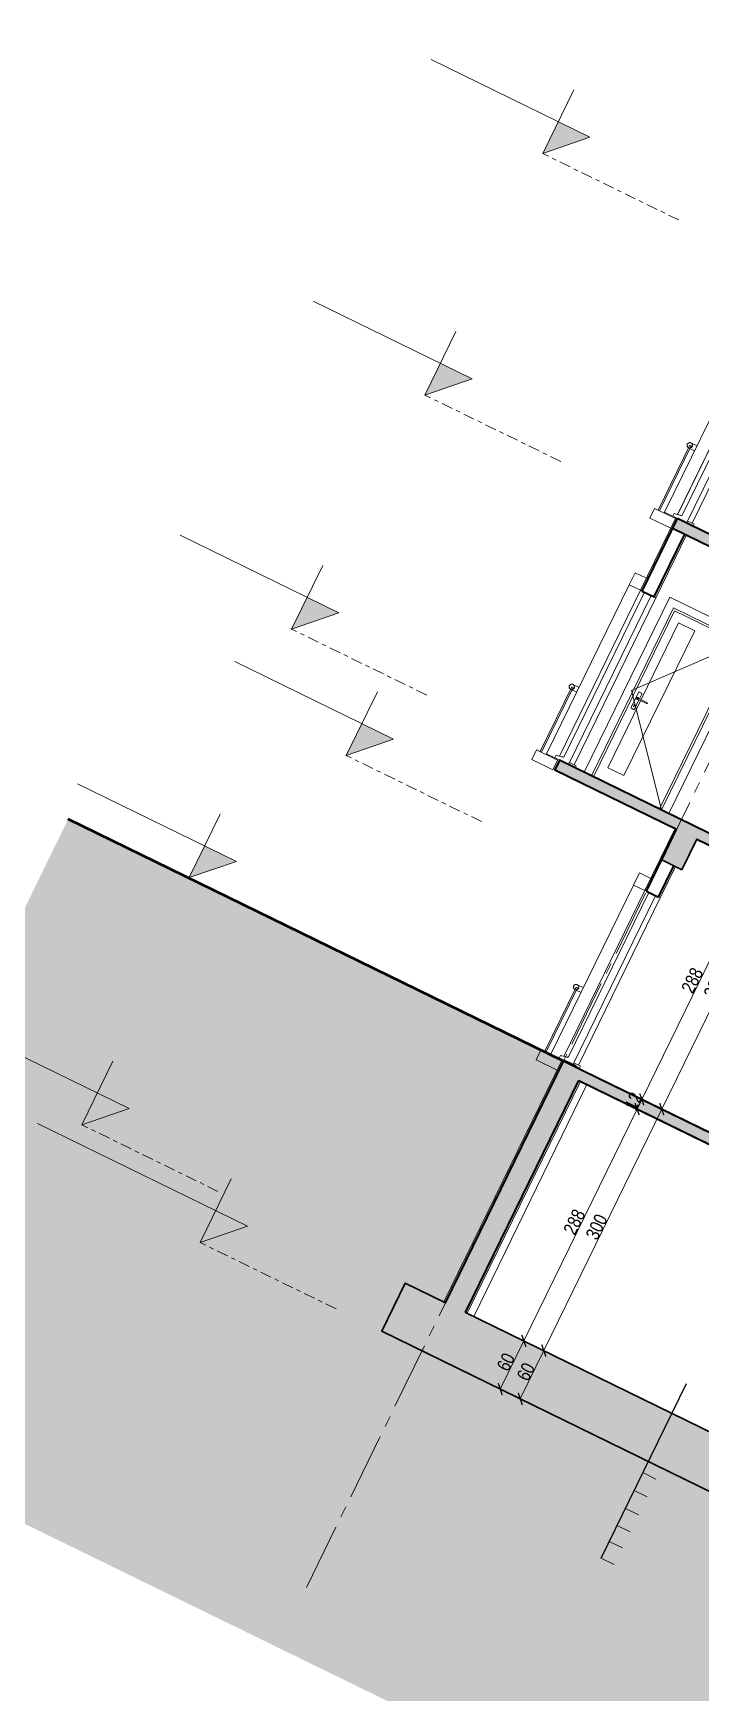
# Model space of a CAD drawing. Header units: millimetres. Extents: x 1373 to 40779, y 1939 to 6439.
# Drawn here: x 4164.3 to 4350.6, y 5705.4 to 6168.5 of the extents above; entities that cross this region are included whole.
import ezdxf

# ---------------------------------------------------------------- set-up
doc = ezdxf.new("R2010")
doc.units = ezdxf.units.MM
for name, pattern in [('Centre', [1.34939, 0.635, -0.23813, 0.23813, -0.23813]), ('DASHDOTX2', [50.8, 25.4, -12.7, 0, -12.7]), ('IMPORT-CENTER2', [112.5, 75, -12.5, 12.5, -12.5])]:
    doc.linetypes.add(name, pattern=pattern)
for name, color, linetype, lineweight in [('A-DETL', 6, 'Continuous', 30), ('A-DETL-GENF', 92, 'Continuous', 18), ('A-DOOR', 31, 'Continuous', 18), ('A-DOOR-FRAM', 31, 'Continuous', 18), ('A-FLOR-FNSH', 192, 'Continuous', 35), ('A-FLOR-LEVL', 51, 'Continuous', 18), ('A-GLAZ', 151, 'Continuous', 18), ('A-WALL', 20, 'Continuous', 9), ('A-WALL-FNSH', 113, 'Continuous', 18), ('Cizgi', 7, 'Continuous', 18), ('ESYA', 3, 'Continuous', 25), ('HESAPLAMALAR', 2, 'Continuous', 30), ('kest', 4, 'DASHDOTX2', 50), ('S-COLS', 52, 'Continuous', 9), ('S-GRID', 252, 'IMPORT-CENTER2', 5)]:
    doc.layers.add(name, color=color, linetype=linetype, lineweight=lineweight)
for name, color, linetype in [('duv', 50, 'Continuous'), ('MASSE', 7, 'Continuous'), ('Merdiven', 7, 'Continuous')]:
    doc.layers.add(name, color=color, linetype=linetype)
doc.styles.add('50', font='arial.ttf', dxfattribs={"width": 0.8})
doc.dimstyles.new('NERGİS', dxfattribs={"dimtxt": 15, "dimasz": 10, "dimexe": 20, "dimexo": 150, "dimgap": 0, "dimtad": 1, "dimdec": 0, "dimzin": 1, "dimtxsty": '50', "dimblk": 'ARCHTICK', "dimcen": 0, "dimse1": 1, "dimse2": 1, "dimclrd": 56, "dimclrt": 56, "dimazin": 3, "dimtfac": 1, "dimtdec": 0, "dimtix": 1, "dimtmove": 2, "dimatfit": 2, "dimldrblk": 'DOTSMALL', "dimlwd": 0, "dimlwe": -1, "dimarcsym": 0})
pattern_1 = [(45, (-21729.413, 4039.7565), (-4.490128, 4.490128), []), (45, (-21724.923, 4039.7565), (-4.490128, 4.490128), [3.175, -1.5875])]

# ---------------------------------------------------------------- blocks, each defined once
blk = doc.blocks.new('Tpl Variable Casement1 - _FRANSUZ-2080562-Schnitt 0')
at = {"layer": 'A-GLAZ'}
for p, q in [((-1248.7, 625), (-1248.7, 610)), ((-1234.7, 625), (-1248.7, 625)), ((-1234.7, 610), (-1234.7, 625)), ((-1248.7, 610), (-1234.7, 610)), ((-1248.7, 400), (-1248.7, 610)), ((-1234.7, 610), (-1234.7, 403.9)), ((-1221.4, 610), (-1229.7, 610)), ((-1229.7, 610), (-1229.7, 405.1)), ((-1221.4, 400), (-1221.4, 610)), ((-1248.7, 482.5), (-1256.3, 482.5)), ((-1254.7, 479.5), (-1256.3, 479.5)), ((-1256.3, 479.5), (-1256.3, 399)), ((-1254.7, 399), (-1254.7, 479.5)), ((-1254.7, 476.5), (-1248.7, 476.5)), ((-1234.7, 399), (-1260.7, 399)), ((-1260.7, 399), (-1260.7, 387)), ((-1256.3, 399), (-1254.7, 399)), ((-1248.7, 400), (-1238.5, 400)), ((-1248.7, 400), (-1248.7, 399)), ((-1231.2, 404.5), (-1238.5, 403.4)), ((-1238.5, 403.4), (-1238.5, 400)), ((-1238.5, 400), (-1221.4, 400)), ((-1234.7, 387), (-1234.7, 399)), ((-1229.7, 405.1), (-1231.2, 405)), ((-1231.2, 405), (-1231.2, 404.5)), ((-1213.2, 402.5), (-1221.4, 402.5)), ((-1221.4, 402.5), (-1221.4, 400)), ((-1221.4, 400), (-1213.2, 400)), ((-1213.2, 400), (-1213.2, 402.5)), ((-1260.7, 387), (-1234.7, 387))]:
    blk.add_line(p, q, dxfattribs=at)
for start, end in [(360, 180), (180, 360)]:
    blk.add_arc((-1256.3, 479.5), 3, start, end, dxfattribs=at)
for points, knots in [([(-1257.3, 482.4), (-1257.3, 482.3), (-1257.4, 482.3), (-1257.6, 482.2), (-1257.8, 482.1), (-1257.9, 482), (-1258.2, 481.9), (-1258.4, 481.7), (-1258.5, 481.5), (-1258.6, 481.4), (-1258.7, 481.4)], [0.6072307, 0.6072307, 0.6072307, 0.6072307, 0.625, 0.6458333, 0.6666667, 0.6875, 0.7083333, 0.75, 0.7708333, 0.7916667, 0.7916667, 0.7916667, 0.7916667]), ([(-1255.5, 482.4), (-1255.6, 482.4), (-1255.7, 482.5), (-1255.9, 482.5), (-1256.1, 482.5), (-1256.3, 482.5), (-1256.5, 482.5), (-1256.7, 482.5), (-1256.9, 482.5), (-1257, 482.4), (-1257.1, 482.4), (-1257.2, 482.4)], [0.4166667, 0.4166667, 0.4166667, 0.4166667, 0.4375, 0.4583333, 0.4791667, 0.5, 0.5208333, 0.5416667, 0.5625, 0.5833333, 0.5979088, 0.5979088, 0.5979088, 0.5979088]), ([(-1253.9, 481.4), (-1253.9, 481.4), (-1254, 481.5), (-1254.2, 481.7), (-1254.4, 481.9), (-1254.7, 482.1), (-1255, 482.2), (-1255.1, 482.3), (-1255.2, 482.3), (-1255.3, 482.4)], [0.2083333, 0.2083333, 0.2083333, 0.2083333, 0.2291667, 0.25, 0.2916667, 0.3333333, 0.3541667, 0.375, 0.3927693, 0.3927693, 0.3927693, 0.3927693]), ([(-1258.7, 481.2), (-1258.8, 481.2), (-1258.9, 481), (-1259.1, 480.7), (-1259.2, 480.2), (-1259.3, 479.8), (-1259.3, 479.5)], [0.807426, 0.807426, 0.807426, 0.807426, 0.8333333, 0.875, 0.9166667, 1, 1, 1, 1]), ([(-1259.3, 479.5), (-1259.3, 479.3), (-1259.2, 478.9), (-1259.1, 478.4), (-1258.9, 478.1), (-1258.8, 477.9), (-1258.7, 477.8)], [0, 0, 0, 0, 0.0833333, 0.125, 0.1666667, 0.192574, 0.192574, 0.192574, 0.192574]), ([(-1258.7, 477.7), (-1258.6, 477.7), (-1258.5, 477.6), (-1258.4, 477.4), (-1258.1, 477.1), (-1257.8, 477), (-1257.6, 476.8), (-1257.4, 476.8), (-1257.3, 476.7), (-1257.3, 476.7)], [0.2083333, 0.2083333, 0.2083333, 0.2083333, 0.2291667, 0.25, 0.2916667, 0.3333333, 0.3541667, 0.375, 0.3927693, 0.3927693, 0.3927693, 0.3927693]), ([(-1257.2, 476.7), (-1257.2, 476.7), (-1257, 476.6), (-1256.9, 476.6), (-1256.7, 476.6), (-1256.5, 476.5), (-1256.3, 476.5), (-1256.3, 476.5)], [0.40046517, 0.40046517, 0.40046517, 0.40046517, 0.41666667, 0.4375, 0.45833333, 0.47916667, 0.5, 0.5, 0.5, 0.5]), ([(-1254.7, 477), (-1254.7, 477), (-1254.6, 477.1), (-1254.4, 477.2), (-1254.2, 477.4), (-1254, 477.6), (-1253.9, 477.7), (-1253.9, 477.7)], [0.675784, 0.675784, 0.675784, 0.675784, 0.6875, 0.7083333, 0.75, 0.7708333, 0.7916667, 0.7916667, 0.7916667, 0.7916667]), ([(-1253.3, 479.5), (-1253.3, 479.8), (-1253.3, 480.2), (-1253.5, 480.7), (-1253.7, 481), (-1253.8, 481.2), (-1253.8, 481.2)], [0, 0, 0, 0, 0.0833333, 0.125, 0.1666667, 0.192574, 0.192574, 0.192574, 0.192574]), ([(-1253.8, 477.8), (-1253.8, 477.9), (-1253.7, 478.1), (-1253.5, 478.4), (-1253.3, 478.9), (-1253.3, 479.3), (-1253.3, 479.5)], [0.807426, 0.807426, 0.807426, 0.807426, 0.8333333, 0.875, 0.9166667, 1, 1, 1, 1])]:
    blk.add_open_spline(points, degree=3, knots=knots, dxfattribs=at)
blk = doc.blocks.new('Tpl Variable Casement1 - _FRANSUZ-V4-Schnitt 0')
at = {"layer": 'A-GLAZ'}
for points, knots in [([(-1257.3, 482.4), (-1257.3, 482.3), (-1257.4, 482.3), (-1257.6, 482.2), (-1257.8, 482.1), (-1257.9, 482), (-1258.2, 481.9), (-1258.4, 481.7), (-1258.5, 481.5), (-1258.6, 481.4), (-1258.7, 481.4)], [0.6072307, 0.6072307, 0.6072307, 0.6072307, 0.625, 0.6458333, 0.6666667, 0.6875, 0.7083333, 0.75, 0.7708333, 0.7916667, 0.7916667, 0.7916667, 0.7916667]), ([(-1256.3, 482.5), (-1256.3, 482.5), (-1256.5, 482.5), (-1256.7, 482.5), (-1256.9, 482.5), (-1257, 482.4), (-1257.1, 482.4), (-1257.2, 482.4)], [0.5, 0.5, 0.5, 0.5, 0.52083333, 0.54166667, 0.5625, 0.58333333, 0.59790884, 0.59790884, 0.59790884, 0.59790884]), ([(-1258.7, 481.2), (-1258.8, 481.2), (-1258.9, 481), (-1259.1, 480.7), (-1259.2, 480.2), (-1259.3, 479.8), (-1259.3, 479.5)], [0.807426, 0.807426, 0.807426, 0.807426, 0.8333333, 0.875, 0.9166667, 1, 1, 1, 1]), ([(-1259.3, 479.5), (-1259.3, 479.3), (-1259.2, 478.9), (-1259.1, 478.4), (-1258.9, 478.1), (-1258.8, 477.9), (-1258.7, 477.8)], [0, 0, 0, 0, 0.0833333, 0.125, 0.1666667, 0.192574, 0.192574, 0.192574, 0.192574]), ([(-1258.7, 477.7), (-1258.6, 477.7), (-1258.5, 477.6), (-1258.4, 477.4), (-1258.1, 477.1), (-1257.8, 477), (-1257.6, 476.8), (-1257.4, 476.8), (-1257.3, 476.7), (-1257.3, 476.7)], [0.2083333, 0.2083333, 0.2083333, 0.2083333, 0.2291667, 0.25, 0.2916667, 0.3333333, 0.3541667, 0.375, 0.3927693, 0.3927693, 0.3927693, 0.3927693]), ([(-1257.2, 476.7), (-1257.2, 476.7), (-1257, 476.6), (-1256.9, 476.6), (-1256.7, 476.6), (-1256.5, 476.5), (-1256.3, 476.5), (-1256.3, 476.5)], [0.40046517, 0.40046517, 0.40046517, 0.40046517, 0.41666667, 0.4375, 0.45833333, 0.47916667, 0.5, 0.5, 0.5, 0.5])]:
    blk.add_open_spline(points, degree=3, knots=knots, dxfattribs=at)
blk = doc.blocks.new('STB Stütze - rechteckig - 35-70-V32-Schnitt 0')
at = {"layer": 'S-COLS'}
blk.add_line((-1046.2, -212), (-1046.2, -500), dxfattribs=at)
blk = doc.blocks.new('_ArchTick')
at = {"color": 0, "linetype": 'ByBlock', "const_width": 0.15}
blk.add_lwpolyline([(-0.5, -0.5), (0.5, 0.5)], dxfattribs=at)
blk = doc.blocks.new('*D20630')
at = {"layer": 'Defpoints', "color": 0, "transparency": 16777216}
for p in [(20376, 3275.8), (20523.3, 3275.8), (20376, 3215.8)]:
    blk.add_point(p, dxfattribs=at)
at = {"layer": 'MASSE', "color": 56, "lineweight": 0, "transparency": 16777216}
blk.add_line((20523.3, 3215.8), (20523.3, 3275.8), dxfattribs=at)
at = {"layer": 'MASSE', "color": 56, "lineweight": 0, "transparency": 16777216, "xscale": 10, "yscale": 10, "zscale": 10}
for p, rotation in [((20523.3, 3275.8), 90), ((20523.3, 3215.8), 270)]:
    blk.add_blockref('_ArchTick', p, dxfattribs=dict(at, rotation=rotation))
at = {"layer": 'MASSE', "color": 56, "transparency": 16777216, "insert": (20515.7, 3245.8), "char_height": 15, "attachment_point": 5, "rotation": 90, "style": '50'}
blk.add_mtext('60', dxfattribs=at)
blk = doc.blocks.new('_DotSmall')
at = {"layer": 'ESYA', "color": 0, "const_width": 0.5}
blk.add_lwpolyline([(-0.0625, 0, 1), (0.0625, 0, 1)], format="xyb", close=True, dxfattribs=at)
blk = doc.blocks.new('*D20631')
at = {"layer": 'Defpoints', "color": 0, "transparency": 16777216}
for p in [(20523.3, 3563.8), (20523.3, 3563.8), (20376, 3275.8)]:
    blk.add_point(p, dxfattribs=at)
at = {"layer": 'MASSE', "color": 56, "lineweight": 0, "transparency": 16777216}
blk.add_line((20523.3, 3275.8), (20523.3, 3563.8), dxfattribs=at)
at = {"layer": 'MASSE', "color": 56, "lineweight": 0, "transparency": 16777216, "xscale": 10, "yscale": 10, "zscale": 10}
for p, rotation in [((20523.3, 3563.8), 90), ((20523.3, 3275.8), 270)]:
    blk.add_blockref('_ArchTick', p, dxfattribs=dict(at, rotation=rotation))
at = {"layer": 'MASSE', "color": 56, "transparency": 16777216, "insert": (20515.7, 3419.8), "char_height": 15, "attachment_point": 5, "rotation": 90, "style": '50'}
blk.add_mtext('288', dxfattribs=at)
blk = doc.blocks.new('*D20632')
at = {"layer": 'Defpoints', "color": 0, "transparency": 16777216}
for p in [(20520, 3575.8), (20523.3, 3575.8), (20523.3, 3563.8)]:
    blk.add_point(p, dxfattribs=at)
at = {"layer": 'MASSE', "color": 56, "lineweight": 0, "transparency": 16777216}
for p, q in [((20523.3, 3575.8), (20523.3, 3585.8)), ((20523.3, 3563.8), (20523.3, 3575.8)), ((20523.3, 3563.8), (20523.3, 3553.8))]:
    blk.add_line(p, q, dxfattribs=at)
at = {"layer": 'MASSE', "color": 56, "lineweight": 0, "transparency": 16777216, "xscale": 10, "yscale": 10, "zscale": 10}
for p, rotation in [((20523.3, 3575.8), 270), ((20523.3, 3563.8), 90)]:
    blk.add_blockref('_ArchTick', p, dxfattribs=dict(at, rotation=rotation))
at = {"layer": 'MASSE', "color": 56, "transparency": 16777216, "insert": (20515.8, 3569.8), "char_height": 15, "attachment_point": 5, "rotation": 90, "style": '50'}
blk.add_mtext('12', dxfattribs=at)
blk = doc.blocks.new('*D20639')
at = {"layer": 'Defpoints', "color": 0, "transparency": 16777216}
for p in [(20523.3, 3275.8), (20548.1, 3275.8), (20523.3, 3215.8)]:
    blk.add_point(p, dxfattribs=at)
at = {"layer": 'MASSE', "color": 56, "lineweight": 0, "transparency": 16777216}
blk.add_line((20548.1, 3215.8), (20548.1, 3275.8), dxfattribs=at)
at = {"layer": 'MASSE', "color": 56, "lineweight": 0, "transparency": 16777216, "xscale": 10, "yscale": 10, "zscale": 10}
for p, rotation in [((20548.1, 3275.8), 90), ((20548.1, 3215.8), 270)]:
    blk.add_blockref('_ArchTick', p, dxfattribs=dict(at, rotation=rotation))
at = {"layer": 'MASSE', "color": 56, "transparency": 16777216, "insert": (20540.5, 3245.8), "char_height": 15, "attachment_point": 5, "rotation": 90, "style": '50'}
blk.add_mtext('60', dxfattribs=at)
blk = doc.blocks.new('*D20640')
at = {"layer": 'Defpoints', "color": 0, "transparency": 16777216}
for p in [(20548.1, 3575.8), (20548.1, 3575.8), (20523.3, 3275.8)]:
    blk.add_point(p, dxfattribs=at)
at = {"layer": 'MASSE', "color": 56, "lineweight": 0, "transparency": 16777216}
blk.add_line((20548.1, 3275.8), (20548.1, 3575.8), dxfattribs=at)
at = {"layer": 'MASSE', "color": 56, "lineweight": 0, "transparency": 16777216, "xscale": 10, "yscale": 10, "zscale": 10}
for p, rotation in [((20548.1, 3575.8), 90), ((20548.1, 3275.8), 270)]:
    blk.add_blockref('_ArchTick', p, dxfattribs=dict(at, rotation=rotation))
at = {"layer": 'MASSE', "color": 56, "transparency": 16777216, "insert": (20540.5, 3425.8), "char_height": 15, "attachment_point": 5, "rotation": 90, "style": '50'}
blk.add_mtext('300', dxfattribs=at)
blk = doc.blocks.new('*D20641')
at = {"layer": 'Defpoints', "color": 0, "transparency": 16777216}
for p in [(20548.1, 3875.8), (20548.1, 3875.8), (20548.1, 3575.8)]:
    blk.add_point(p, dxfattribs=at)
at = {"layer": 'MASSE', "color": 56, "lineweight": 0, "transparency": 16777216}
blk.add_line((20548.1, 3575.8), (20548.1, 3875.8), dxfattribs=at)
at = {"layer": 'MASSE', "color": 56, "lineweight": 0, "transparency": 16777216, "xscale": 10, "yscale": 10, "zscale": 10}
for p, rotation in [((20548.1, 3875.8), 90), ((20548.1, 3575.8), 270)]:
    blk.add_blockref('_ArchTick', p, dxfattribs=dict(at, rotation=rotation))
at = {"layer": 'MASSE', "color": 56, "transparency": 16777216, "insert": (20540.5, 3725.8), "char_height": 15, "attachment_point": 5, "rotation": 90, "style": '50'}
blk.add_mtext('300', dxfattribs=at)
blk = doc.blocks.new('JTIRJRT')
at = {"layer": 'A-FLOR-LEVL'}
for points in [[(21893.2, -2372.2), (21893.2, -2411.7), (21932.7, -2372.2)], [(21893.2, -2672.2), (21893.2, -2711.7), (21932.7, -2672.2)], [(21874.3, -2972.2), (21874.3, -3011.7), (21913.8, -2972.2)], [(21991.1, -3072.2), (21991.1, -3111.7), (22030.6, -3072.2)], [(21893.2, -3271.7), (21893.2, -3311.2), (21932.7, -3271.7)], [(21906.7, -3572.2), (21906.7, -3611.7), (21946.2, -3572.2)], [(22082.9, -3632.2), (22082.9, -3671.7), (22122.4, -3632.2)]]:
    blk.add_hatch(color=256, dxfattribs=at).paths.add_polyline_path(points)
for p, q in [((21893.2, -2411.7), (21893.2, -2332.7)), ((21932.7, -2372.2), (21735.2, -2372.2)), ((21932.7, -2372.2), (21893.2, -2411.7)), ((21893.2, -2711.7), (21893.2, -2632.7)), ((21932.7, -2672.2), (21735.2, -2672.2)), ((21932.7, -2672.2), (21893.2, -2711.7)), ((21874.3, -3011.7), (21874.3, -2932.7)), ((21913.8, -2972.2), (21716.4, -2972.2)), ((21913.8, -2972.2), (21874.3, -3011.7)), ((21991.1, -3111.7), (21991.1, -3032.7)), ((22030.6, -3072.2), (21833.2, -3072.2)), ((22030.6, -3072.2), (21991.1, -3111.7)), ((21893.2, -3311.2), (21893.2, -3232.2)), ((21932.7, -3271.7), (21735.2, -3271.7)), ((21932.7, -3271.7), (21893.2, -3311.2)), ((22075.9, -3311.7), (21878.4, -3311.7)), ((21906.7, -3611.7), (21906.7, -3532.7)), ((21946.2, -3572.2), (21685.5, -3572.2)), ((21946.2, -3572.2), (21906.7, -3611.7)), ((22082.9, -3671.7), (22082.9, -3592.7)), ((22122.4, -3632.2), (21861.7, -3632.2)), ((22122.4, -3632.2), (22082.9, -3671.7))]:
    blk.add_line(p, q, dxfattribs=at)
at = {"layer": 'A-FLOR-LEVL', "linetype": 'Centre', "ltscale": 20}
for p, q in [((22062.3, -2411.7), (21893.2, -2411.7)), ((22062.3, -2711.7), (21893.2, -2711.7)), ((22042.4, -3011.7), (21873.3, -3011.7)), ((22159.2, -3111.7), (21990, -3111.7)), ((22062.3, -3311.2), (21893.2, -3311.2)), ((22075.9, -3611.7), (21906.7, -3611.7)), ((22252, -3671.7), (22082.9, -3671.7))]:
    blk.add_line(p, q, dxfattribs=at)
blk = doc.blocks.new('*D20646')
at = {"layer": 'Defpoints', "color": 0, "transparency": 16777216}
for p in [(20523.3, 3863.8), (20523.3, 3863.8), (20523.3, 3575.8)]:
    blk.add_point(p, dxfattribs=at)
at = {"layer": 'MASSE', "color": 56, "lineweight": 0, "transparency": 16777216}
blk.add_line((20523.3, 3575.8), (20523.3, 3863.8), dxfattribs=at)
at = {"layer": 'MASSE', "color": 56, "lineweight": 0, "transparency": 16777216, "xscale": 10, "yscale": 10, "zscale": 10}
for p, rotation in [((20523.3, 3863.8), 90), ((20523.3, 3575.8), 270)]:
    blk.add_blockref('_ArchTick', p, dxfattribs=dict(at, rotation=rotation))
at = {"layer": 'MASSE', "color": 56, "transparency": 16777216, "insert": (20515.7, 3719.8), "char_height": 15, "attachment_point": 5, "rotation": 90, "style": '50'}
blk.add_mtext('288', dxfattribs=at)
blk = doc.blocks.new('A$C04896c70')
at = {"layer": 'Cizgi', "color": 1, "linetype": 'Continuous'}
for p, q in [((0, 115.5), (16.3, 115.5)), ((0, 93.2), (16.3, 93.2)), ((0, 71), (16.3, 71)), ((0, 49.9), (16.3, 49.9)), ((0, 30), (16.3, 30)), ((0, 9.1), (16.3, 9.1))]:
    blk.add_line(p, q, dxfattribs=at)
at = {"layer": 'duv', "color": 2}
blk.add_line((0, 9.1), (0, 226.3), dxfattribs=at)
blk = doc.blocks.new('A$C189a16f2')
at = {"layer": 'A-DETL-GENF'}
h = blk.add_hatch(dxfattribs=at)
h.set_pattern_fill('ANSI33', color=153, style=0)
h.set_pattern_definition(pattern_1)
h.paths.add_polyline_path([(723.5, 1278), (748.5, 1278), (748.5, 1316), (1274.8, 1316), (1274.8, 1278), (1299.8, 1278), (1299.8, 1328), (723.5, 1328), (572, 1328), (572, 1316), (723.5, 1316)])
h.paths.add_polyline_path([(1739.8, 1316), (2248.8, 1316), (2248.8, 1278), (2273.8, 1278), (2273.8, 1316), (2373.9, 1316), (2373.9, 1328), (1564.8, 1328), (1564.8, 1316), (1714.8, 1316), (1714.8, 1278), (1739.8, 1278)])
h = blk.add_hatch(dxfattribs=at)
h.set_pattern_fill('ANSI33', color=153, style=0)
h.set_pattern_definition(pattern_1)
h.paths.add_polyline_path([(1714.8, 978), (1739.8, 978), (1739.8, 1016), (2248.8, 1016), (2248.8, 978), (2273.8, 978), (2273.8, 1016), (2373.9, 1016), (2373.9, 1028), (1564.8, 1028), (1564.8, 1016), (1714.8, 1016)])
h.paths.add_polyline_path([(1299.8, 1028), (723.5, 1028), (572, 1028), (572, 1016), (723.5, 1016), (723.5, 978), (748.5, 978), (748.5, 1016), (1274.8, 1016), (1274.8, 978), (1299.8, 978)])
h = blk.add_hatch(dxfattribs=at)
h.set_pattern_fill('ANSI33', color=153, style=0)
h.set_pattern_definition(pattern_1)
h.paths.add_polyline_path([(748.5, 428), (748.5, 716), (1274.8, 716), (1274.8, 678), (1299.8, 678), (1299.8, 728), (748.5, 728), (723.5, 728), (723.5, 428), (673.5, 428), (673.5, 368), (2274, 368), (2274, 398), (2560.1, 398), (2574, 398), (2574, 428), (2574, 728), (2549, 728), (2549, 428), (2273.8, 428), (2273.8, 728), (2248.7, 728), (1564.8, 728), (1564.8, 716), (1714.8, 716), (1714.8, 678), (1739.8, 678), (1739.8, 716), (2248.7, 716), (2248.7, 428)])
at = {"layer": 'HESAPLAMALAR', "lineweight": 18, "true_color": 0xf7abae, "transparency": 33554579}
h = blk.add_hatch(dxfattribs=at)
h.set_pattern_fill('AR-CONC', color=241, scale=0.2)
h.set_pattern_definition([(50, (-19702.52, -2847.738), (36.436934, -3.187817), [3.81, -41.91]), (355, (-19702.52, -2847.74), (-7.048684, 38.21137), [3.048, -33.528117]), (100.45144, (-19699.484, -2848.004), (29.38825, 35.02355), [3.238, -35.61805]), (46.1842, (-19702.52, -2837.58), (54.21581, -8.408466), [5.715, -62.865]), (96.63556, (-19698.003, -2838.28), (47.48083, 49.48522), [4.857, -53.42712]), (351.18415, (-19702.52, -2837.58), (47.48083, 49.48522), [4.572, -50.29195]), (21, (-19697.44, -2840.118), (30.32288, -20.45304), [3.81, -41.91]), (326, (-19697.44, -2840.12), (12.360406, 36.837593), [3.048, -33.528]), (71.45144, (-19694.914, -2841.823), (42.683284, 16.384554), [3.238, -35.61799]), (37.5, (-19702.521, -2847.738), (0.617721, 16.911008), [0, -33.1216, 0, -34.036, 0, -33.655]), (7.5, (-19702.52, -2847.738), (13.363933, 20.036115), [0, -19.4056, 0, -32.3596, 0, -12.827]), (327.5, (-19713.849, -2847.738), (27.118119, -1.145749), [0, -12.7, 0, -39.624, 0, -52.578]), (317.5, (-19718.93, -2847.738), (29.625836, 5.085298), [0, -16.51, 0, -26.3144, 0, -37.338])])
h.paths.add_polyline_path([(108, 728), (108, 0), (2949.3, 0), (2949.3, 728), (2574, 728), (2574, 398), (2274, 398), (2274, 368), (673.5, 368), (673.5, 428), (721.5, 428), (721.5, 728)])
at = {"layer": 'A-DETL'}
for points in [[(723.5, 1328), (572, 1328), (572, 1316), (723.5, 1316), (723.5, 1278), (748.5, 1278), (748.5, 1316), (1274.8, 1316), (1274.8, 1278), (1299.8, 1278), (1299.8, 1328)], [(723.5, 1028), (572, 1028), (572, 1016), (723.5, 1016), (723.5, 978), (748.5, 978), (748.5, 1016), (1274.8, 1016), (1274.8, 978), (1299.8, 978), (1299.8, 1028)]]:
    blk.add_lwpolyline(points, close=True, dxfattribs=at)
for points in [[(748.5, 728), (723.5, 728), (723.5, 428), (673.5, 428), (673.5, 368), (2274, 368), (2274, 398), (2560.1, 398), (2574, 398), (2574, 428), (2574, 728), (2549, 728), (2549, 428), (2273.8, 428), (2273.8, 728), (2248.7, 728)], [(1274.8, 716), (1274.8, 678), (1299.8, 678), (1299.8, 728), (748.5, 728)], [(2248.7, 716), (2248.7, 428), (748.5, 428), (748.5, 716)], [(748.5, 716), (1274.8, 716)]]:
    blk.add_lwpolyline(points, dxfattribs=at)
at = {"layer": 'A-DOOR'}
for p, q in [((610.3, 1133), (698.8, 1236.5)), ((624.3, 1128.7), (624.3, 1224)), ((624.3, 1224), (644.3, 1224)), ((644.3, 1224), (644.3, 1044)), ((610.3, 1133), (698.8, 1028)), ((618.3, 1134.5), (618.3, 1115.9)), ((621.6, 1135.2), (618.9, 1135.2)), ((622.3, 1128.7), (622.3, 1134.5)), ((618.9, 1115.2), (621.6, 1115.2)), ((620, 1117.8), (620, 1119.4)), ((620.5, 1117.8), (620, 1117.8)), ((620.5, 1119.4), (620.5, 1117.8)), ((632.3, 1128.7), (621.3, 1128.7)), ((621.3, 1127.3), (632.3, 1127.3)), ((622.3, 1115.9), (622.3, 1127.3)), ((624.3, 1044), (624.3, 1127.3)), ((632.3, 1128), (632.3, 1128.7)), ((632.3, 1127.3), (632.3, 1128)), ((644.3, 1044), (624.3, 1044))]:
    blk.add_line(p, q, dxfattribs=at)
at = {"layer": 'A-DOOR', "flags": 128}
for points in [[(621.3, 1128.7), (621.2, 1128.7), (621.2, 1128.7), (621.2, 1128.7), (621.1, 1128.7), (621.1, 1128.7), (621, 1128.7), (621, 1128.7), (621, 1128.7), (620.9, 1128.7), (620.9, 1128.7), (620.9, 1128.7), (620.8, 1128.7), (620.8, 1128.7), (620.7, 1128.7), (620.7, 1128.7), (620.7, 1128.7), (620.6, 1128.7), (620.6, 1128.7), (620.6, 1128.7), (620.6, 1128.7), (620.5, 1128.7), (620.5, 1128.7), (620.5, 1128.7), (620.5, 1128.7), (620.4, 1128.7), (620.4, 1128.7), (620.4, 1128.7), (620.4, 1128.7), (620.4, 1128.7), (620.3, 1128.7), (620.3, 1128.7), (620.3, 1128.7), (620.3, 1128.7), (620.3, 1128.7), (620.3, 1128.7), (620.3, 1128.7), (620.3, 1128.7), (620.3, 1128.7), (620.3, 1128.7)], [(620.3, 1127.3), (620.3, 1127.3), (620.3, 1127.3), (620.3, 1127.3), (620.3, 1127.3), (620.3, 1127.3), (620.3, 1127.3), (620.3, 1127.3), (620.3, 1127.3), (620.3, 1127.3), (620.4, 1127.3), (620.4, 1127.3), (620.4, 1127.3), (620.4, 1127.3), (620.4, 1127.3), (620.5, 1127.3), (620.5, 1127.3), (620.5, 1127.3), (620.5, 1127.3), (620.6, 1127.3), (620.6, 1127.3), (620.6, 1127.3), (620.6, 1127.3), (620.7, 1127.3), (620.7, 1127.3), (620.7, 1127.3), (620.8, 1127.3), (620.8, 1127.3), (620.8, 1127.3), (620.9, 1127.3), (620.9, 1127.3), (621, 1127.3), (621, 1127.3), (621, 1127.3), (621.1, 1127.3), (621.1, 1127.3), (621.1, 1127.3), (621.2, 1127.3), (621.2, 1127.3), (621.3, 1127.3), (621.3, 1127.3)]]:
    blk.add_lwpolyline(points, dxfattribs=at)
at = {"layer": 'A-DOOR'}
for centre, radius, start, end in [((618.9, 1134.5), 0.668, 90, 180), ((618.9, 1134.5), 0.668, 90, 150), ((621.6, 1134.5), 0.668, 0, 90), ((621.6, 1134.5), 0.668, 30, 90), ((618.9, 1115.9), 0.668, 180, 270), ((618.9, 1115.9), 0.668, 210, 270), ((620.3, 1128), 1.22, 33.8637, 180), ((620.3, 1128), 1.22, 180, 326.1332), ((620.3, 1128), 1.22, 195, 225), ((620.3, 1128), 1.22, 105, 134.8132), ((620.3, 1128), 0.7, 150, 180), ((620.3, 1128), 0.7, 180, 210), ((620.3, 1128), 1.22, 240, 270), ((620.3, 1119.8), 0.5, 300, 240), ((620.3, 1128), 0.7, 75, 120), ((620.3, 1128), 0.7, 240, 285), ((620.3, 1128), 1.22, 60, 90), ((620.3, 1128), 1.22, 285, 326.1332), ((620.3, 1128), 1.22, 33.8637, 45), ((621.6, 1115.9), 0.668, 270, 0), ((621.6, 1115.9), 0.668, 270, 330)]:
    blk.add_arc(centre, radius, start, end, dxfattribs=at)
at = {"layer": 'A-DOOR-FRAM'}
for p, q in [((707.8, 1245.5), (602.8, 1245.5)), ((602.8, 1245.5), (602.8, 1028)), ((707.8, 1028), (707.8, 1245.5)), ((611.8, 1028), (611.8, 1236.5)), ((611.8, 1236.5), (698.8, 1236.5)), ((614.3, 1028), (614.3, 1234)), ((614.3, 1234), (696.3, 1234)), ((696.3, 1234), (696.3, 1028)), ((698.8, 1236.5), (698.8, 1028))]:
    blk.add_line(p, q, dxfattribs=at)
at = {"layer": 'A-FLOR-FNSH', "color": 250}
for p, q in [((572, 1316), (723.5, 1316)), ((1274.8, 1328), (587, 1328)), ((1289.8, 1028), (572, 1028)), ((572, 1028), (572, 1016)), ((572, 1016), (723.5, 1016)), ((748.5, 1016), (1274.8, 1016)), ((1274.8, 728), (748.5, 728)), ((748.5, 716), (1274.8, 716))]:
    blk.add_line(p, q, dxfattribs=at)
at = {"layer": 'A-WALL'}
for p, q in [((570, 1332), (570, 1538)), ((589, 1538), (589, 1330.5)), ((570, 1032), (570, 1238)), ((589, 1238), (589, 1030.5)), ((721.5, 733), (721.5, 939)), ((740.5, 939), (740.5, 731.5))]:
    blk.add_line(p, q, dxfattribs=at)
at = {"layer": 'A-WALL', "lineweight": 35}
for p, q in [((587, 1328), (572, 1328)), ((572, 1238), (572, 1328)), ((587, 1238), (587, 1316)), ((572, 1238), (587, 1238)), ((723.5, 939), (723.5, 1016)), ((738.5, 939), (738.5, 978)), ((723.5, 939), (738.5, 939)), ((738.5, 729), (723.5, 729)), ((723.5, 728), (723.5, 729)), ((748.5, 728), (723.5, 728)), ((723.5, 428), (723.5, 728)), ((738.5, 728), (738.5, 729)), ((748.5, 428), (748.5, 716))]:
    blk.add_line(p, q, dxfattribs=at)
at = {"layer": 'A-WALL-FNSH', "color": 7, "lineweight": 9}
for p, q in [((570, 1328), (570, 1238)), ((572, 1328), (570, 1328)), ((589, 1238), (589, 1316)), ((570, 1238), (572, 1238)), ((587, 1238), (589, 1238)), ((721.5, 1016), (721.5, 939)), ((740.5, 939), (740.5, 978)), ((721.5, 939), (723.5, 939)), ((738.5, 939), (740.5, 939)), ((723.5, 729), (721.5, 729)), ((721.5, 729), (721.5, 728)), ((723.5, 728), (721.5, 728)), ((721.5, 728), (721.5, 428)), ((740.5, 729), (738.5, 729)), ((740.5, 728), (740.5, 729)), ((750.5, 428), (750.5, 716)), ((721.5, 428), (723.5, 428))]:
    blk.add_line(p, q, dxfattribs=at)
at = {"layer": 'kest', "color": 3, "linetype": 'ByBlock'}
blk.add_lwpolyline([(723.5, 728), (108, 728)], dxfattribs=at)
at = {"layer": 'S-GRID', "lineweight": 18}
blk.add_line((723.5, 74.3), (723.5, 2658), dxfattribs=at)
at = {"layer": 'A-DETL'}
blk.add_blockref('JTIRJRT', (-21635.2, 4039.8), dxfattribs=at)
at = {"layer": 'A-GLAZ'}
for name, p in [('Tpl Variable Casement1 - _FRANSUZ-2080562-Schnitt 0', (1804.8, 928)), ('Tpl Variable Casement1 - _FRANSUZ-V4-Schnitt 0', (1804.8, 928)), ('Tpl Variable Casement1 - _FRANSUZ-2080562-Schnitt 0', (1804.8, 628)), ('Tpl Variable Casement1 - _FRANSUZ-V4-Schnitt 0', (1804.8, 628)), ('Tpl Variable Casement1 - _FRANSUZ-2080562-Schnitt 0', (1956.2, 329)), ('Tpl Variable Casement1 - _FRANSUZ-V4-Schnitt 0', (1956.2, 329))]:
    blk.add_blockref(name, p, dxfattribs=at)
at = {"layer": 'Merdiven'}
blk.add_blockref('A$C04896c70', (1004.7, 238.8), dxfattribs=at)
at = {"layer": 'S-COLS'}
blk.add_blockref('STB Stütze - rechteckig - 35-70-V32-Schnitt 0', (1804.8, 928), dxfattribs=at)
at = {"layer": 'MASSE'}
for base, p1, p2, picture, middle in [((820.8, 1016), (820.8, 728), (820.8, 1016), '*D20646', (813.2, 872)), ((845.6, 1028), (845.6, 728), (845.6, 1028), '*D20641', (838, 878)), ((820.8, 728), (820.8, 716), (817.5, 728), '*D20632', (813.3, 722)), ((845.6, 728), (820.8, 428), (845.6, 728), '*D20640', (838, 578)), ((820.8, 716), (673.5, 428), (820.8, 716), '*D20631', (813.2, 572)), ((820.8, 428), (673.5, 368), (673.5, 428), '*D20630', (813.2, 398)), ((845.6, 428), (820.8, 368), (820.8, 428), '*D20639', (838, 398))]:
    dim = blk.add_linear_dim(base=base, p1=p1, p2=p2, angle=90, dimstyle='NERGİS', dxfattribs=at)
    dim.commit()
    dim.dimension.update_dxf_attribs({"geometry": picture, "text_midpoint": middle, "insert": (-19702.5, -2847.7)})

msp = doc.modelspace()

# ---------------------------------------------------------------- block references
at = {"layer": 'HESAPLAMALAR', "color": 4, "xscale": 0.2499999999999999, "yscale": 0.2499999999999999, "zscale": 0.2499999999999999, "rotation": 333.9650679197362}
msp.add_blockref('A$C189a16f2', (4069.89, 5797.47), dxfattribs=at)

doc.saveas('drawing.dxf')
